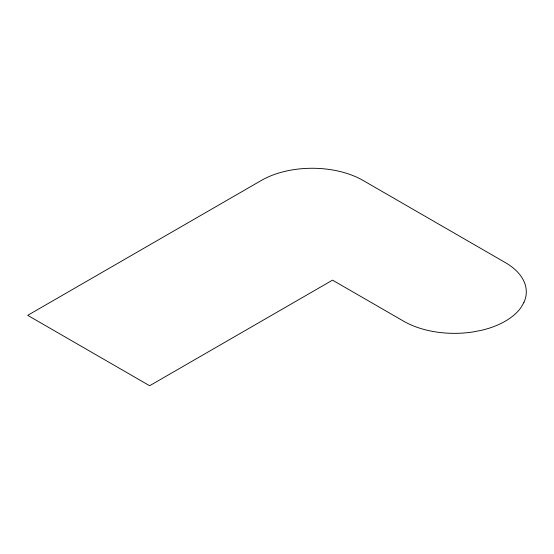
<?xml version="1.0" encoding="UTF-8"?>
<svg xmlns="http://www.w3.org/2000/svg" width="554" height="554" viewBox="0 0 554 554"><rect width="100%" height="100%" fill="white"/><g stroke="black" fill="none" stroke-linecap="round" stroke-linejoin="round"><path stroke-width="0.83" d="M523.849 302.609L520.829 307.747A71.847 41.481 0 0 1 481.945 330.198L473.047 331.943A71.847 41.481 0 0 1 403.651 321.202L332.525 280.144L149.628 385.736L27.7 315.337L261.398 180.417A71.847 41.481 0 0 1 363.009 180.417L505.255 262.541A71.847 41.481 0 0 1 523.849 302.609"/></g></svg>
